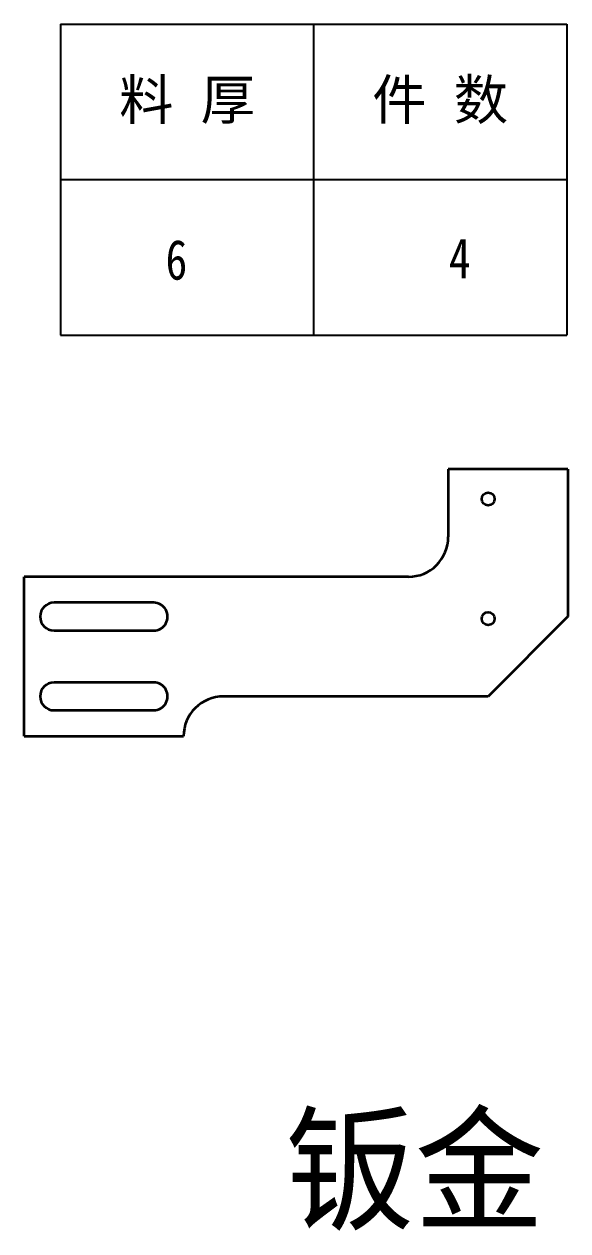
# Model space of a CAD drawing. Header units: millimetres. Extents: x -15766 to 80009, y -9701 to 15159.
# Drawn here: x 9643.1 to 9779.5, y 13570.6 to 13873.3 of the extents above; entities that cross this region are included whole.
import ezdxf
from ezdxf.enums import TextEntityAlignment as Align

# ---------------------------------------------------------------- set-up
doc = ezdxf.new("R2010")
doc.units = ezdxf.units.MM
doc.layers.add('07', color=7, linetype='Continuous')
doc.layers.add('AM_VIS', color=7, linetype='Continuous', lineweight=18)
doc.layers.add('word_dim', color=9, linetype='Continuous', lineweight=18)
doc.styles.add('DIM', font='', dxfattribs={"width": 0.8})
doc.styles.get('DIM').set_extended_font_data('NSimSun')

# ---------------------------------------------------------------- blocks, each defined once
blk = doc.blocks.new('*T2185')
at = {"color": 0, "linetype": 'ByBlock', "lineweight": -2, "transparency": 16777216}
for p, q in [((0, 0), (127, 0)), ((0, 0), (0, -78)), ((63.5, 0), (63.5, -78)), ((127, 0), (127, -78)), ((0, -39), (127, -39)), ((0, -78), (127, -78))]:
    blk.add_line(p, q, dxfattribs=at)
at = {"color": 0, "transparency": 16777216, "char_height": 10, "width": 60.5, "attachment_point": 5}
for s, insert in [('{\\fSimSun|b0|i0|c134|p2;料 厚}', (31.75, -19.5)), ('{\\fSimSun|b0|i0|c134|p2;件 数}', (95.25, -19.5))]:
    blk.add_mtext(s, dxfattribs=dict(at, insert=insert))
blk = doc.blocks.new('拆图参数')
blk.add_blockref('*T2185', (-63.5, 78))
at = {"style": 'DIM', "width": 0.8}
blk.add_attdef('6', text='', height=10, dxfattribs=at).set_placement((-37.13, 18.91), align=Align.MIDDLE_LEFT)
blk.add_attdef('1', text='', height=10, dxfattribs=at).set_placement((36.65, 19.27), align=Align.MIDDLE_CENTER)

msp = doc.modelspace()

# ---------------------------------------------------------------- linework, layer by layer
at = {"layer": 'AM_VIS', "lineweight": 35}
for p, q in [((9779.52639, 13761.6732), (9749.52639, 13761.6732)), ((9779.52639, 13761.6732), (9779.52639, 13724.6732)), ((9643.126, 13694.6732), (9643.126, 13734.6732)), ((9739.52639, 13734.6732), (9643.126, 13734.6732)), ((9675.626, 13728.1732), (9650.626, 13728.1732)), ((9779.52639, 13724.6732), (9759.52639, 13704.6732)), ((9650.626, 13721.1732), (9675.626, 13721.1732)), ((9675.626, 13708.1732), (9650.626, 13708.1732)), ((9759.52639, 13704.6732), (9693.126, 13704.6732)), ((9650.626, 13701.1732), (9675.626, 13701.1732)), ((9643.126, 13694.6732), (9683.126, 13694.6732))]:
    msp.add_line(p, q, dxfattribs=at)
at = {"layer": 'AM_VIS', "lineweight": 35, "ltscale": 0.425}
msp.add_line((9749.52639, 13761.6732), (9749.52639, 13744.6732), dxfattribs=at)
at = {"layer": 'AM_VIS', "lineweight": 35}
for centre in [(9759.52639, 13754.1732), (9759.52639, 13724.1732)]:
    msp.add_circle(centre, 1.621, dxfattribs=at)
for centre, radius, start, end in [((9739.52639, 13744.6732), 10, 269.999997, 0), ((9650.626, 13724.6732), 3.5, 90.000003, 269.999997), ((9675.626, 13724.6732), 3.5, 269.999997, 90.000003), ((9650.626, 13704.6732), 3.5, 90.000003, 269.999997), ((9675.626, 13704.6732), 3.5, 269.999997, 90.000003), ((9693.126, 13694.6732), 10, 90.000003, 180.000005)]:
    msp.add_arc(centre, radius, start, end, dxfattribs=at)

# ---------------------------------------------------------------- block references
at = {"layer": '07'}
msp.add_blockref('拆图参数', (9715.73878, 13795.29119), dxfattribs=at).add_auto_attribs({'1': '4', '6': '6'})

# ---------------------------------------------------------------- texts
at = {"layer": 'word_dim', "color": 3, "insert": (9708.59543, 13598.49002), "char_height": 25, "width": 116.6634772, "attachment_point": 1}
msp.add_mtext('钣金', dxfattribs=at)

doc.saveas('drawing.dxf')
